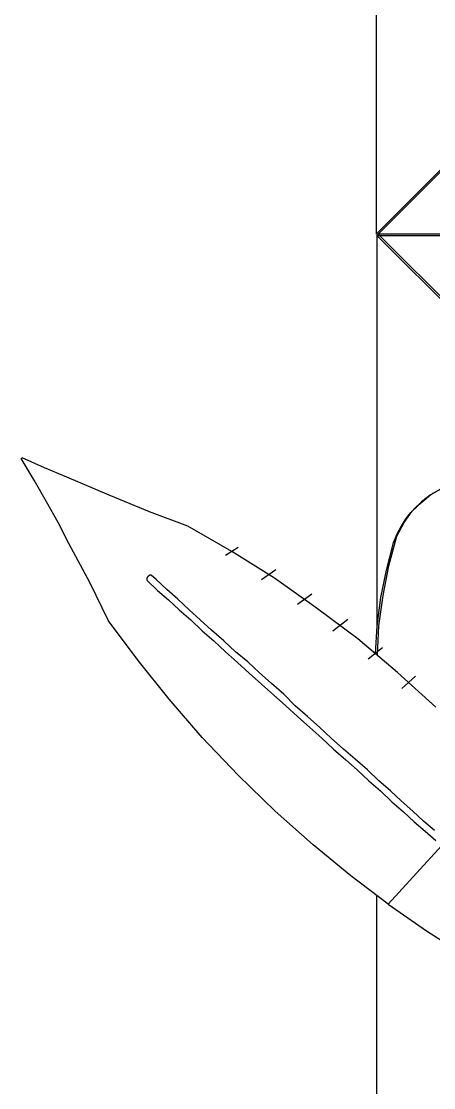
# Model space of a CAD drawing. Header units: millimetres. Extents: x 7649 to 34105, y 3983 to 25377.
# Drawn here: x 15256 to 15559, y 13923 to 14705 of the extents above; entities that cross this region are included whole.
import ezdxf

# ---------------------------------------------------------------- set-up
doc = ezdxf.new("R2010")
doc.units = ezdxf.units.MM

msp = doc.modelspace()

# ---------------------------------------------------------------- linework, layer by layer
at = {"layer": 'GEOMETRY', "color": 7}
for p, q in [((15516.57778, 14854.41389), (15516.57778, 14549.08472)), ((15516.57778, 14549.08472), (15641.46111, 14673.96806)), ((15642.51944, 14673.43889), (15517.10694, 14548.02639)), ((15517.10694, 14548.02639), (16015.58194, 14548.02639)), ((15642.51944, 14423.14306), (15517.10694, 14548.02639)), ((15517.10694, 14548.02639), (15517.10694, 14259.10139)), ((15940.44028, 14549.08472), (15518.16528, 14549.08472)), ((15518.16528, 14549.08472), (15643.04861, 14424.20139)), ((15256.22778, 14384.51389), (15256.75694, 14385.04306)), ((15265.75278, 14368.63889), (15256.22778, 14384.51389)), ((15273.16111, 14377.63472), (15256.75694, 14385.04306)), ((15289.56528, 14370.75556), (15273.16111, 14377.63472)), ((15274.74861, 14352.76389), (15265.75278, 14368.63889)), ((15320.78611, 14357.52639), (15289.56528, 14370.75556)), ((15568.96528, 14364.93472), (15556.26528, 14357.52639)), ((15556.79444, 14358.05556), (15571.08194, 14365.99306)), ((15350.41944, 14345.35556), (15320.78611, 14357.52639)), ((15549.91528, 14352.23472), (15556.79444, 14358.05556)), ((15556.26528, 14357.52639), (15549.91528, 14352.76389)), ((15557.32361, 14358.05556), (15558.38194, 14359.11389)), ((15283.21528, 14337.41806), (15274.74861, 14352.76389)), ((15543.03611, 14345.88472), (15549.91528, 14352.23472)), ((15549.91528, 14352.76389), (15544.09444, 14346.94306)), ((15378.46528, 14334.77222), (15350.41944, 14345.35556)), ((15537.21528, 14337.41806), (15543.03611, 14345.88472)), ((15541.97778, 14344.82639), (15538.27361, 14340.06389)), ((15291.15278, 14322.07222), (15283.21528, 14337.41806)), ((15410.74444, 14316.25139), (15378.46528, 14334.77222)), ((15531.92361, 14327.36389), (15537.21528, 14337.41806)), ((15535.09861, 14334.77222), (15531.92361, 14328.95139)), ((15538.27361, 14340.06389), (15535.09861, 14334.77222)), ((15526.10278, 14305.66806), (15531.92361, 14327.36389)), ((15531.92361, 14328.95139), (15529.27778, 14322.60139)), ((15531.92361, 14327.36389), (15529.27778, 14322.60139)), ((15306.49861, 14293.49722), (15291.15278, 14322.07222)), ((15405.98194, 14313.60556), (15415.50694, 14319.42639)), ((15529.27778, 14322.60139), (15523.98611, 14302.49306)), ((15441.96528, 14296.67222), (15410.74444, 14316.25139)), ((15432.44028, 14295.61389), (15443.02361, 14303.02222)), ((15523.98611, 14302.49306), (15519.75278, 14282.38472)), ((15521.86944, 14283.97222), (15526.10278, 14305.66806)), ((15348.30311, 14296.15605), (15348.28396, 14295.96434)), ((15348.28396, 14295.96434), (15348.28684, 14295.7826)), ((15348.28684, 14295.7826), (15348.3124, 14295.61274)), ((15348.30278, 14295.08472), (15356.24028, 14287.67639)), ((15348.34365, 14296.35586), (15348.30311, 14296.15605)), ((15348.3124, 14295.61274), (15348.3613, 14295.45665)), ((15348.40492, 14296.56186), (15348.34365, 14296.35586)), ((15348.48629, 14296.77217), (15348.40492, 14296.56186)), ((15348.58709, 14296.98489), (15348.48629, 14296.77217)), ((15348.70669, 14297.19812), (15348.58709, 14296.98489)), ((15348.84443, 14297.40999), (15348.70669, 14297.19812)), ((15348.99967, 14297.61858), (15348.84443, 14297.40999)), ((15349.17175, 14297.82202), (15348.99967, 14297.61858)), ((15349.35609, 14298.01442), (15349.17175, 14297.82202)), ((15349.54732, 14298.19061), (15349.35609, 14298.01442)), ((15349.74363, 14298.34974), (15349.54732, 14298.19061)), ((15349.9432, 14298.49096), (15349.74363, 14298.34974)), ((15350.14422, 14298.61345), (15349.9432, 14298.49096)), ((15350.34487, 14298.71635), (15350.14422, 14298.61345)), ((15350.54334, 14298.79882), (15350.34487, 14298.71635)), ((15350.73782, 14298.86001), (15350.54334, 14298.79882)), ((15350.92648, 14298.8991), (15350.73782, 14298.86001)), ((15351.10752, 14298.91522), (15350.92648, 14298.8991)), ((15351.27912, 14298.90755), (15351.10752, 14298.91522)), ((15351.43947, 14298.87523), (15351.27912, 14298.90755)), ((15355.18194, 14295.61389), (15351.47778, 14298.78889)), ((15363.11944, 14288.20556), (15355.18194, 14295.61389)), ((15472.65694, 14274.97639), (15441.96528, 14296.67222)), ((15320.25694, 14265.45139), (15306.49861, 14293.49722)), ((15356.24028, 14287.67639), (15364.17778, 14280.79722)), ((15371.05694, 14281.32639), (15363.11944, 14288.20556)), ((15364.17778, 14280.79722), (15372.11528, 14273.38889)), ((15379.52361, 14273.38889), (15371.05694, 14281.32639)), ((15458.89861, 14277.62222), (15469.48194, 14285.03056)), ((15519.75278, 14282.38472), (15517.10694, 14261.74722)), ((15518.69444, 14261.74722), (15521.86944, 14283.97222)), ((15372.11528, 14273.38889), (15380.58194, 14265.98056)), ((15387.46111, 14265.98056), (15379.52361, 14273.38889)), ((15503.34861, 14252.22222), (15472.65694, 14274.97639)), ((15341.95278, 14236.34722), (15320.25694, 14265.45139)), ((15380.58194, 14265.98056), (15389.04861, 14258.04306)), ((15395.92778, 14258.57222), (15387.46111, 14265.98056)), ((15484.82778, 14258.04306), (15495.94028, 14266.50972)), ((15389.04861, 14258.04306), (15397.51528, 14250.63472)), ((15404.92361, 14250.63472), (15395.92778, 14258.57222)), ((15517.10694, 14261.74722), (15516.04861, 14241.10972)), ((15517.63611, 14240.05139), (15518.69444, 14261.74722)), ((15397.51528, 14250.63472), (15405.98194, 14242.69722)), ((15413.39028, 14242.69722), (15404.92361, 14250.63472)), ((15532.45278, 14227.35139), (15503.34861, 14252.22222)), ((15405.98194, 14242.69722), (15414.97778, 14234.75972)), ((15422.38611, 14235.28889), (15413.39028, 14242.69722)), ((15510.75694, 14237.40556), (15521.34028, 14245.87222)), ((15364.70694, 14207.77222), (15341.95278, 14236.34722)), ((15414.97778, 14234.75972), (15423.44444, 14226.82222)), ((15430.85278, 14227.35139), (15422.38611, 14235.28889)), ((15423.44444, 14226.82222), (15432.44028, 14218.88472)), ((15439.84861, 14219.41389), (15430.85278, 14227.35139)), ((15560.49861, 14201.95139), (15532.45278, 14227.35139)), ((15535.62778, 14215.70972), (15545.68194, 14224.70556)), ((15432.44028, 14218.88472), (15441.43611, 14210.94722)), ((15448.84444, 14211.47639), (15439.84861, 14219.41389)), ((15441.43611, 14210.94722), (15450.43194, 14203.00972)), ((15457.31111, 14203.00972), (15448.84444, 14211.47639)), ((15389.04861, 14179.72639), (15364.70694, 14207.77222)), ((15450.43194, 14203.00972), (15458.89861, 14195.07222)), ((15466.30694, 14195.07222), (15457.31111, 14203.00972)), ((15458.89861, 14195.07222), (15467.89444, 14187.13472)), ((15475.30278, 14187.13472), (15466.30694, 14195.07222)), ((15467.89444, 14187.13472), (15476.89028, 14179.19722)), ((15483.76944, 14179.19722), (15475.30278, 14187.13472)), ((15415.50694, 14152.20972), (15389.04861, 14179.72639)), ((15476.89028, 14179.19722), (15485.35694, 14171.25972)), ((15492.76528, 14171.25972), (15483.76944, 14179.19722)), ((15485.35694, 14171.25972), (15494.35278, 14163.32222)), ((15501.23194, 14163.85139), (15492.76528, 14171.25972)), ((15494.35278, 14163.32222), (15502.81944, 14155.91389)), ((15510.22778, 14155.91389), (15501.23194, 14163.85139)), ((15502.81944, 14155.91389), (15511.28611, 14147.97639)), ((15518.69444, 14147.97639), (15510.22778, 14155.91389)), ((15442.49444, 14125.75139), (15415.50694, 14152.20972)), ((15511.28611, 14147.97639), (15519.75278, 14140.56806)), ((15527.16111, 14140.56806), (15518.69444, 14147.97639)), ((15519.75278, 14140.56806), (15528.21944, 14132.63056)), ((15535.09861, 14133.15972), (15527.16111, 14140.56806)), ((15528.21944, 14132.63056), (15536.68611, 14125.22222)), ((15543.56528, 14125.75139), (15535.09861, 14133.15972)), ((15470.54028, 14100.88056), (15442.49444, 14125.75139)), ((15536.68611, 14125.22222), (15544.62361, 14117.81389)), ((15551.50278, 14118.34306), (15543.56528, 14125.75139)), ((15544.62361, 14117.81389), (15552.56111, 14110.93472)), ((15559.44028, 14111.46389), (15551.50278, 14118.34306)), ((15552.56111, 14110.93472), (15560.49861, 14104.05556)), ((15498.05694, 14078.12639), (15470.54028, 14100.88056)), ((15525.57361, 14057.48889), (15564.73194, 14100.35139)), ((15525.57361, 14057.48889), (15564.73194, 14100.35139)), ((15525.57361, 14057.48889), (15498.05694, 14078.12639)), ((15517.10694, 13908.79306), (15517.10694, 14063.30972)), ((15525.57361, 14057.48889), (15539.86111, 14047.43472)), ((15539.86111, 14047.43472), (15553.61944, 14037.90972)), ((15549.91528, 14040.02639), (15550.97361, 14040.02639)), ((15553.61944, 14037.90972), (15567.90694, 14028.91389))]:
    msp.add_line(p, q, dxfattribs=at)

doc.saveas('drawing.dxf')
